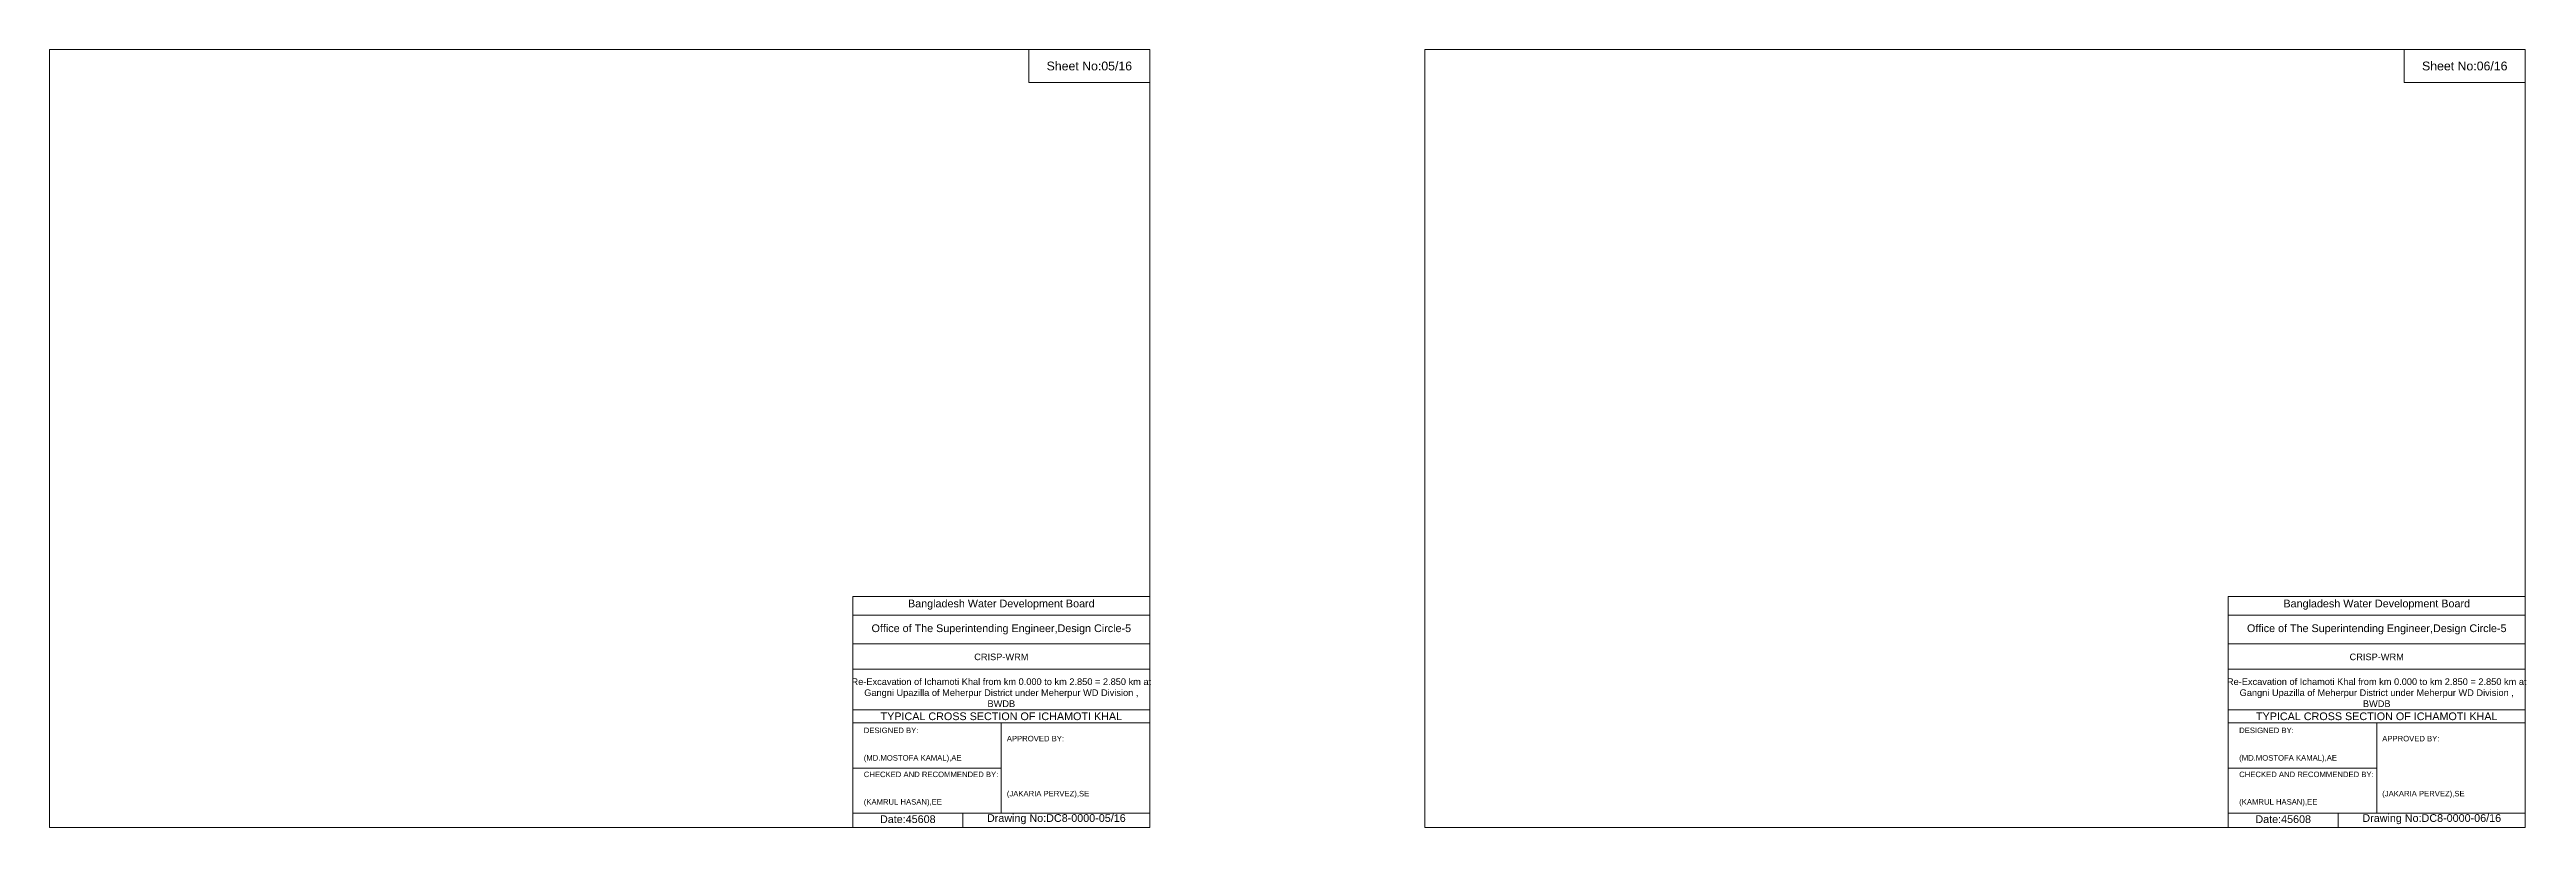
# Model space of a CAD drawing. Header units: inches. Extents: x 91000 to 258009, y -5656 to 703.
# Drawn here: x 140000 to 158009, y -5656 to 0 of the extents above; entities that cross this region are included whole.
import ezdxf

# ---------------------------------------------------------------- set-up
doc = ezdxf.new("R2010")
doc.units = ezdxf.units.IN
doc.header["$LTSCALE"] = 7
doc.header["$MEASUREMENT"] = 0
doc.layers.add('Long Section Labels', color=7, linetype='Continuous', lineweight=9)
doc.styles.get("Standard").update_dxf_attribs({"font": 'arial.ttf'})

msp = doc.modelspace()

# ---------------------------------------------------------------- linework, layer by layer
at = {"layer": 'Long Section Labels'}
for points in [[(140000, 0), (148000, 0), (148000, -5656), (140000, -5656)], [(147120, 0), (148000, 0), (148000, -240), (147120, -240)], [(150000, 0), (158000, 0), (158000, -5656), (150000, -5656)], [(157120, 0), (158000, 0), (158000, -240), (157120, -240)]]:
    msp.add_lwpolyline(points, close=True, dxfattribs=at)
for points in [[(145840, -5656), (145840, -3976), (148000, -3976)], [(145840, -4112), (148000, -4112)], [(155840, -5656), (155840, -3976), (158000, -3976)], [(155840, -4112), (158000, -4112)], [(145840, -4320), (148000, -4320)], [(155840, -4320), (158000, -4320)], [(145840, -4504), (148000, -4504)], [(155840, -4504), (158000, -4504)], [(145840, -4800), (148000, -4800)], [(155840, -4800), (158000, -4800)], [(145840, -4896), (148000, -4896)], [(146920, -4896), (146920, -5552)], [(155840, -4896), (158000, -4896)], [(156920, -4896), (156920, -5552)], [(145840, -5224), (146920, -5224)], [(155840, -5224), (156920, -5224)], [(145840, -5552), (148000, -5552)], [(146640, -5552), (146640, -5656)], [(155840, -5552), (158000, -5552)], [(156640, -5552), (156640, -5656)]]:
    msp.add_lwpolyline(points, dxfattribs=at)

# ---------------------------------------------------------------- texts
at = {"layer": 'Long Section Labels', "attachment_point": 5}
for s, insert, char_height in [('Sheet No:05/16', (147560, -120), 64), ('Sheet No:06/16', (157560, -120), 64), ('Bangladesh Water Development Board', (146920, -4036), 56), ('Bangladesh Water Development Board', (156920, -4036), 56), ('Office of The Superintending Engineer,Design Circle-5', (146920, -4216), 56), ('Office of The Superintending Engineer,Design Circle-5', (156920, -4216), 56)]:
    msp.add_mtext(s, dxfattribs=dict(at, insert=insert, char_height=char_height))
at = {"layer": 'Long Section Labels'}
for s, insert, char_height, width, attachment_point in [('CRISP-WRM', (146920, -4416), 48, 2240, 5), ('CRISP-WRM', (156920, -4416), 48, 2240, 5), ('Re-Excavation of Ichamoti Khal from km 0.000 to km 2.850 = 2.850 km at^JGangni Upazilla of Meherpur District under Meherpur WD Division ,^JBWDB', (146920, -4676), 48, 2160, 5), ('Re-Excavation of Ichamoti Khal from km 0.000 to km 2.850 = 2.850 km at^JGangni Upazilla of Meherpur District under Meherpur WD Division ,^JBWDB', (156920, -4676), 48, 2160, 5), ('TYPICAL CROSS SECTION OF ICHAMOTI KHAL', (146920, -4848), 56, 2240, 5), ('TYPICAL CROSS SECTION OF ICHAMOTI KHAL', (156920, -4848), 56, 2240, 5), ('DESIGNED BY:^J^J^J(MD.MOSTOFA KAMAL),AE', (145920, -5056), 40, 1120, 4), ('APPROVED BY:^J^J^J^J^J^J(JAKARIA PERVEZ),SE', (146960, -5216), 40, 1120, 4), ('DESIGNED BY:^J^J^J(MD.MOSTOFA KAMAL),AE', (155920, -5056), 40, 1120, 4), ('APPROVED BY:^J^J^J^J^J^J(JAKARIA PERVEZ),SE', (156960, -5216), 40, 1120, 4), ('CHECKED AND RECOMMENDED BY:^J^J^J(KAMRUL HASAN),EE', (145920, -5376), 40, 1120, 4), ('CHECKED AND RECOMMENDED BY:^J^J^J(KAMRUL HASAN),EE', (155920, -5376), 40, 1120, 4), ('Date:45608', (146240, -5596), 56, 1120, 5), ('Drawing No:DC8-0000-05/16', (147320, -5596), 56, 1760, 5), ('Date:45608', (156240, -5596), 56, 1120, 5), ('Drawing No:DC8-0000-06/16', (157320, -5596), 56, 1760, 5)]:
    msp.add_mtext(s, dxfattribs=dict(at, insert=insert, char_height=char_height, width=width, attachment_point=attachment_point))

doc.saveas('drawing.dxf')
